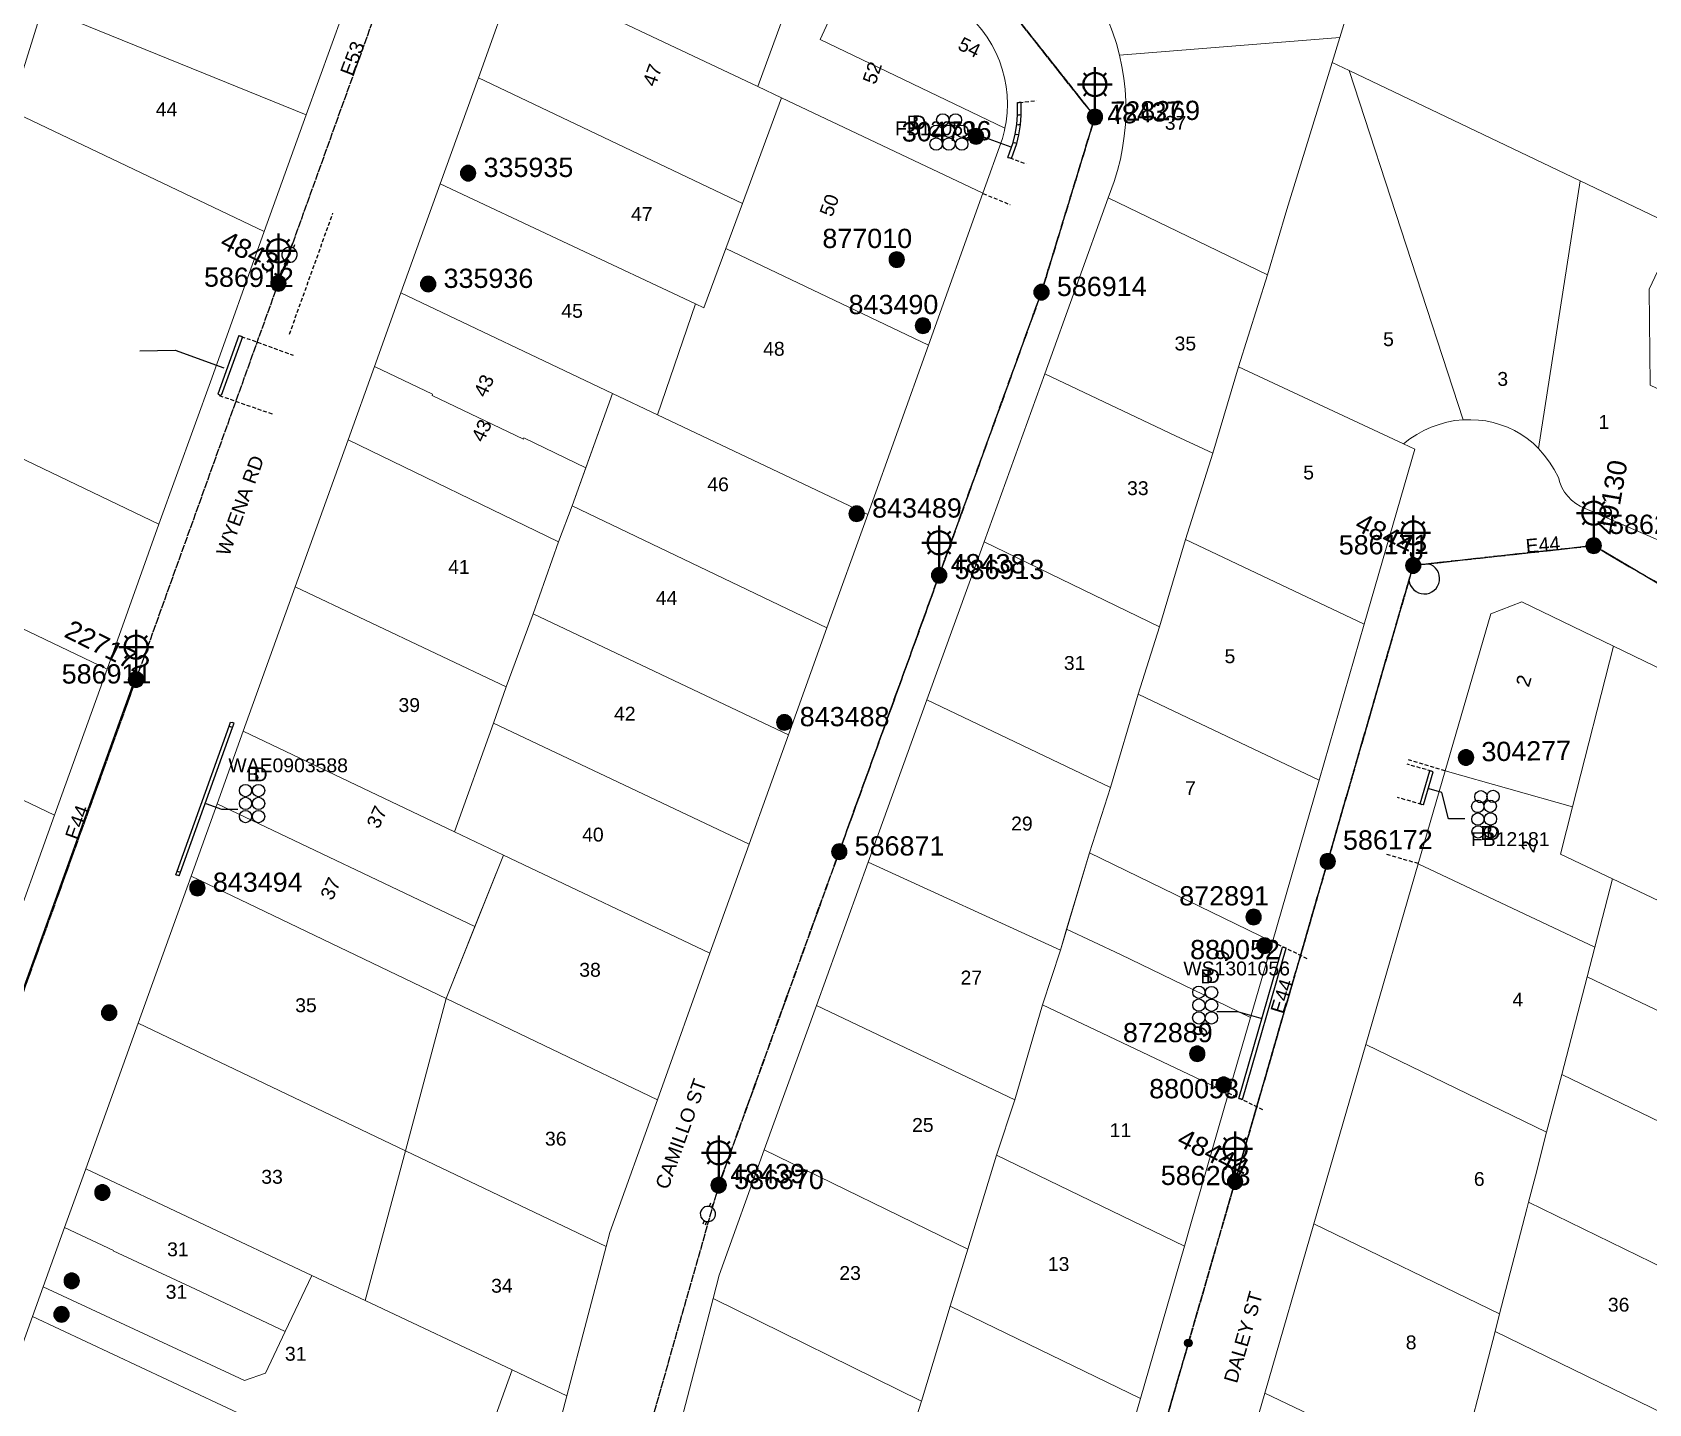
# Model space of a CAD drawing. Header units: metres. Extents: x 309867 to 310865, y 6256930 to 6257690.
# Drawn here: x 310332.5 to 310542.4, y 6257231 to 6257409 of the extents above; entities that cross this region are included whole.
import ezdxf
from ezdxf.enums import TextEntityAlignment as Align

# ---------------------------------------------------------------- set-up
doc = ezdxf.new("R2010")
doc.units = ezdxf.units.M
doc.linetypes.add('Cable Exist OH', pattern=[1, 1, 0])
doc.linetypes.add('DASHED', pattern=[0.75, 0.5, -0.25])
doc.layers.get('0').update_dxf_attribs({"color": 6})
for name, color, linetype, lineweight in [('Cadastre Buildings_SP_EXT', 9, 'Continuous', 5), ('Cadastre Land Parcels_SP_EXT', 9, 'Continuous', 5), ('Cadastre Roads_SP_EXT', 9, 'Continuous', 5)]:
    doc.layers.add(name, color=color, linetype=linetype, lineweight=lineweight)
for name, color, linetype in [('Duct_SP_EXT', 7, 'Continuous'), ('Equip_LV_EXT', 7, 'Continuous'), ('Equip_SP_LV_EXT', 7, 'Continuous'), ('Equip_SP_SL_EXT', 7, 'Continuous'), ('Mains_LV_EXT', 7, 'Continuous'), ('Mains_SL_EXT', 7, 'Continuous'), ('OH_Details_SP_MISC', 7, 'Continuous'), ('SupportsOH_SP_TR_HV_LV_SL_EXT', 7, 'Continuous')]:
    doc.layers.add(name, color=color, linetype=linetype)
doc.layers.add('UNKNOWN_FEATURES', color=1, linetype='DASHED', plot=False)
doc.styles.add('iecARIAL', font='arial.ttf', dxfattribs={"height": 2})
doc.styles.add('POLE_LABEL', font='arial.ttf')
doc.styles.get("Standard").update_dxf_attribs({"font": 'arial.ttf'})

# ---------------------------------------------------------------- blocks, each defined once
blk = doc.blocks.new('DUCT_EXT')
blk.add_circle((0, 0.8), 0.8)
at = {"flags": 1}
blk.add_attdef('Z', (0, 0), '', height=0.2, dxfattribs=at)
at = {"flags": 9}
for tag, p in [('DUCT_CODE', (0, 0)), ('XSECT_TYPE', (0, -0.2)), ('STATE', (0, -0.6)), ('FB_REFERENCE', (0, -0.4)), ('NOTES', (0, -0.8))]:
    blk.add_attdef(tag, text='', height=0.2, dxfattribs=at).set_placement(p, align=Align.MIDDLE_LEFT)
blk = doc.blocks.new('LV_OH_LINKS_OPEN_EXT')
for p, q in [((-0.17, 4.97), (-0.17, 5.46)), ((0.17, 4.97), (0.17, 5.46)), ((-0.17, 3), (-0.17, 2.5)), ((0.17, 3), (0.17, 2.5))]:
    blk.add_line(p, q)
blk.add_lwpolyline([(0, 2.99, 1), (0, 4.98, 1)], format="xyb", close=True)
at = {"flags": 9}
for tag, p in [('ACTUAL_STATUS', (0, 0)), ('CONSTRUCTED_VOLTAGE', (0, -0.2)), ('OPERATING_VOLTAGE', (0, -0.6)), ('ORIENTATION', (0, -0.8)), ('OWNED_BY', (0, -1)), ('STATE', (0, -1.2)), ('SWITCH_TYPE', (0, -1.4)), ('NO_PHASES', (0, -0.4)), ('USAGE', (0, -1.6)), ('LEGEND', (0, -1.8)), ('NOTES', (0, -2))]:
    blk.add_attdef(tag, text='', height=0.2, dxfattribs=at).set_placement(p, align=Align.MIDDLE_LEFT)
at = {"flags": 1}
blk.add_attdef('Z', (0, 0), '', height=0.2, dxfattribs=at)
blk = doc.blocks.new('SL_LANTERN_EXT')
at = {"lineweight": 40}
for p, q in [((0, 1.97), (0, 6.47)), ((-2.25, 4.22), (2.25, 4.22)), ((-1.46, 5.68), (-1.06, 5.28)), ((1.46, 5.68), (1.06, 5.28)), ((-1.46, 2.76), (-1.06, 3.16)), ((0, 0), (0, 2.72)), ((1.46, 2.76), (1.06, 3.16))]:
    blk.add_line(p, q, dxfattribs=at)
blk.add_circle((0, 4.22), 1.5, dxfattribs=at)
at = {"style": 'iecARIAL', "flags": 8}
blk.add_attdef('ASSET_NUM', (1.5, 1.5), '', height=2.5, dxfattribs=at)
for tag, p, height, flags in [('OPERATING_VOLTAGE', (0.98, -1.65), 0.2, 9), ('ORIENTATION', (0.98, -1.85), 0.2, 9), ('OWNED_BY', (0.98, -2.05), 0.2, 9), ('STATE', (0.98, -2.25), 0.2, 9), ('CONSTRUCTED_VOLTAGE', (0.98, -0.65), 0.2, 9), ('CONTROL_TYPE', (0.98, -0.85), 0.2, 9), ('LANTERN_PURPOSE', (0.98, -1.05), 0.2, 9), ('LANTERN_TYPE', (0.98, -1.25), 0.2, 9), ('NO_PHASES', (0.98, -1.45), 0.2, 9), ('LNUMBER', (2.18, -3.25), 2.5, 8), ('USAGE', (0.98, -2.45), 0.2, 9), ('CEXIST', (0.98, -2.65), 0.2, 9), ('CNEW', (0.98, -2.85), 0.2, 9), ('CNUMBER', (0.98, -3.05), 0.2, 9), ('CREMOVE', (0.98, -3.25), 0.2, 9), ('CREPLACE', (0.98, -3.45), 0.2, 9), ('LKINGHEIGHT', (0.98, -3.65), 0.2, 9), ('LBRACKET', (0.98, -3.85), 0.2, 9), ('LBRACKETVOCAB', (0.98, -4.05), 0.2, 9), ('LCATEGORY', (0.98, -4.25), 0.2, 9), ('LCHARGE1', (0.98, -4.45), 0.2, 9), ('LCHARGE1PERCENT', (0.98, -4.65), 0.2, 9), ('LCHARGE2', (0.98, -4.85), 0.2, 9), ('LCHARGE2PERCENT', (0.98, -5.05), 0.2, 9), ('LCHARGE3', (0.98, -5.25), 0.2, 9), ('LCHARGE3PERCENT', (0.98, -5.45), 0.2, 9), ('LEXIST', (0.98, -5.65), 0.2, 9), ('LLAMP', (0.98, -5.85), 0.2, 9), ('LLAMPVOCAB', (0.98, -6.05), 0.2, 9), ('LMAST', (0.98, -6.25), 0.2, 9), ('LMASTVOCAB', (0.98, -6.45), 0.2, 9), ('LNEW', (0.98, -6.65), 0.2, 9), ('LANTNUMBER', (0.98, -6.85), 0.2, 9), ('LOUTREACH', (0.98, -7.25), 0.2, 9), ('LOUTREACHVOCAB', (0.98, -7.45), 0.2, 9), ('LRATECODE', (0.98, -7.65), 0.2, 9), ('LREMOVE', (0.98, -7.85), 0.2, 9), ('LREPLACE', (0.98, -8.05), 0.2, 9), ('LTYPE', (0.98, -8.25), 0.2, 9), ('LTYPEVOCAB', (0.98, -8.45), 0.2, 9), ('STREETNAME', (0.98, -9.25), 0.2, 9), ('SUBURB', (0.98, -9.45), 0.2, 1), ('LEGEND', (0.98, -8.65), 0.2, 9), ('LOCATION', (0.98, -8.85), 0.2, 9), ('NOTES', (0.98, -9.05), 0.2, 9)]:
    blk.add_attdef(tag, p, '', height=height, dxfattribs=dict(flags=flags))
blk = doc.blocks.new('POLE_EXT')
blk.add_hatch(color=256).paths.add_polyline_path([(-1, 0, 1), (1, 0, 1)])
blk.add_lwpolyline([(-1, 0, 1), (1, 0, 1)], format="xyb", close=True)
for tag, height, flags, p in [('pNumber', 2.5, 8, (-17.84, 2.07)), ('OWNED_BY', 0.2, 9, (1.35, -0.4)), ('SPECIAL_USE', 0.2, 9, (1.35, -0.8)), ('STATE', 0.2, 9, (1.35, -1)), ('cLV', 0.2, 9, (1.35, -1.4)), ('hDepth', 0.2, 9, (1.35, -1.6)), ('hDia', 0.2, 9, (1.35, -1.8)), ('cHV', 0.2, 9, (1.35, -2)), ('PARENT', 0.2, 9, (1.35, -0.6)), ('USAGE', 0.2, 9, (1.35, -1.2)), ('LBRACKET', 0.2, 9, (1.35, -2.2)), ('cLinedev', 0.2, 9, (1.35, -3.4)), ('pExisting', 0.2, 9, (1.35, -3.8)), ('LExisting', 0.2, 9, (1.35, -2.4)), ('LANTNUMBER', 0.2, 9, (1.35, -2.6)), ('LOther', 0.2, 9, (1.35, -2.8)), ('LRemove', 0.2, 9, (1.35, -3)), ('LEGEND', 0.2, 9, (1.35, -3.2)), ('LOCATION', 0.2, 9, (1.35, -3.6)), ('PFNUMBER', 0.2, 9, (1.35, -4)), ('NEWPFNUMBER', 0.2, 9, (1.35, -4.2)), ('pFooting', 0.2, 9, (1.35, -4.4)), ('pNew', 0.2, 9, (1.35, -4.6)), ('pRelocate', 0.2, 9, (1.35, -5)), ('pRemove', 0.2, 9, (1.35, -5.2)), ('pReplace', 0.2, 9, (1.35, -5.4)), ('pStay', 0.2, 9, (1.35, -5.6)), ('pType', 0.2, 9, (1.35, -5.8)), ('cspan', 0.2, 9, (1.35, -6)), ('STREETNAME', 0.2, 9, (1.35, -6.2)), ('SUBURB', 0.2, 9, (1.35, -6.4)), ('OPERATED_BY', 0.2, 9, (1.36, -7.01)), ('NOTES', 0.2, 9, (1.35, -6.6)), ('MAINTAINED_BY', 0.2, 9, (1.36, -6.81))]:
    blk.add_attdef(tag, text='', height=height, dxfattribs=dict(flags=flags)).set_placement(p, align=Align.MIDDLE_LEFT)
at = {"style": 'POLE_LABEL'}
for tag, height, flags, p in [('ASSET_NUM', 2.5, 8, (2, 2)), ('STRUCTURE_PLANT_NUMBER', 0.2, 9, (1.35, 0.03)), ('STREET_CODE', 0.2, 9, (1.35, -0.2))]:
    blk.add_attdef(tag, text='', height=height, dxfattribs=dict(at, flags=flags)).set_placement(p, align=Align.MIDDLE_LEFT)
at = {"flags": 1}
blk.add_attdef('Z', (1.35, -7.33), '', height=0.2, dxfattribs=at)
blk = doc.blocks.new('CONNECTOR_NODE_EXT')
h = blk.add_hatch(color=256)
edge = h.paths.add_edge_path()
edge.add_arc((0, 0), 0.5, 0, 360)
blk.add_circle((0, 0), 0.5)
at = {"flags": 1}
blk.add_attdef('Z', (0, 0), '', height=0.2, dxfattribs=at)
at = {"flags": 9}
for tag, p in [('CONNECTOR_TYPE', (0, 0)), ('CONSTRUCTED_VOLTAGE', (0, -0.2)), ('OPERATING_VOLTAGE', (0, -0.6)), ('ORIENTATION', (0, -0.8)), ('SUBTYPE', (0, -1)), ('NO_PHASES', (0, -0.4)), ('USAGE', (0, -1.2)), ('NOTES', (0, -1.4))]:
    blk.add_attdef(tag, text='', height=0.2, dxfattribs=at).set_placement(p, align=Align.MIDDLE_LEFT)

msp = doc.modelspace()

# ---------------------------------------------------------------- linework, layer by layer
at = {"layer": 'Cadastre Buildings_SP_EXT', "linetype": 'Continuous'}
for points in [[(310297.62, 6257414.15), (310303.74, 6257411.22), (310329.69, 6257398.8), (310333.83, 6257412.13), (310338.33, 6257426.63), (310343, 6257441.77), (310347.15, 6257455.11), (310351.41, 6257468.88), (310355.53, 6257482.15), (310359.76, 6257495.85), (310364.2, 6257510.16), (310368.68, 6257524.63), (310373.19, 6257539.18), (310377.8, 6257553.91), (310343.84, 6257570.06), (310297.62, 6257414.15)], [(310329.69, 6257398.8), (310303.74, 6257411.22), (310297.62, 6257414.15), (310288.34, 6257396.28), (310279.28, 6257378.5), (310348.96, 6257345.13), (310355.81, 6257364.07), (310362.64, 6257383.11), (310329.69, 6257398.8)], [(310348.96, 6257345.13), (310279.28, 6257378.5), (310263.26, 6257364.08), (310342.23, 6257326.3), (310348.96, 6257345.13)], [(310342.23, 6257326.3), (310263.26, 6257364.08), (310237.54, 6257354.18), (310253.69, 6257346.47), (310280.34, 6257333.71), (310335.39, 6257307.36), (310342.23, 6257326.3)]]:
    msp.add_lwpolyline(points, close=True, dxfattribs=at)
at = {"layer": 'Cadastre Land Parcels_SP_EXT', "linetype": 'Continuous'}
for points in [[(310524.65, 6257437.65), (310512.97, 6257443.19), (310512.23, 6257440.79), (310502.25, 6257408.28), (310501.26, 6257405.06), (310503.48, 6257403.99), (310533.45, 6257389.68), (310545.49, 6257383.93), (310549.42, 6257398.56), (310565.86, 6257390.68), (310569.9, 6257405.1), (310602.93, 6257389.55), (310605.39, 6257399.26), (310560.51, 6257420.6), (310548.56, 6257426.28), (310536.57, 6257431.98), (310524.65, 6257437.65)], [(310502.25, 6257408.28), (310512.23, 6257440.79), (310469.17, 6257416.01), (310470.03, 6257414.69), (310470.83, 6257413.32), (310471.54, 6257411.92), (310472.19, 6257410.48), (310472.76, 6257409.01), (310473.25, 6257407.52), (310473.66, 6257405.99), (310502.25, 6257408.28)], [(310430.4, 6257412.77), (310431.65, 6257422.08), (310402.09, 6257435.51), (310395.35, 6257416.78), (310426.73, 6257401.92), (310430.23, 6257411.48), (310430.4, 6257412.77)], [(310372.87, 6257411.49), (310338.33, 6257426.63), (310333.83, 6257412.13), (310368.06, 6257398.23), (310372.87, 6257411.49)], [(310458.77, 6257396.5), (310458.93, 6257397.35), (310459.06, 6257398.49), (310459.11, 6257399.64), (310459.07, 6257400.79), (310458.94, 6257401.94), (310458.73, 6257403.07), (310458.44, 6257404.18), (310458.07, 6257405.27), (310457.61, 6257406.33), (310457.09, 6257407.35), (310456.48, 6257408.33), (310455.81, 6257409.27), (310455.07, 6257410.15), (310454.26, 6257410.97), (310453.4, 6257411.73), (310452.48, 6257412.43), (310451.51, 6257413.06), (310431.65, 6257422.08), (310430.4, 6257412.77), (310435.86, 6257410.29), (310434.82, 6257408.01), (310458.77, 6257396.5)], [(310426.73, 6257401.92), (310395.35, 6257416.78), (310390.43, 6257403.05), (310424.7, 6257386.74), (310429.77, 6257400.45), (310426.73, 6257401.92)], [(310368.06, 6257398.23), (310333.83, 6257412.13), (310329.69, 6257398.8), (310362.64, 6257383.11), (310368.06, 6257398.23)], [(310458.77, 6257396.5), (310434.82, 6257408.01), (310435.86, 6257410.29), (310430.4, 6257412.77), (310430.23, 6257411.48), (310426.73, 6257401.92), (310429.77, 6257400.45), (310455.93, 6257388.06), (310458.49, 6257395.19), (310458.73, 6257396.23), (310458.77, 6257396.5)], [(310501.26, 6257405.06), (310502.25, 6257408.28), (310473.66, 6257405.99), (310473.97, 6257404.51), (310474.22, 6257403.02), (310474.38, 6257401.52), (310474.47, 6257400.01), (310474.49, 6257398.49), (310474.42, 6257396.98), (310474.28, 6257395.48), (310474.07, 6257393.98), (310473.78, 6257392.49), (310473.41, 6257391.02), (310472.98, 6257389.58), (310472.21, 6257387.47), (310492.87, 6257377.48), (310495.39, 6257385.97), (310501.26, 6257405.06)], [(310503.48, 6257403.99), (310501.26, 6257405.06), (310495.39, 6257385.97), (310492.87, 6257377.48), (310489.11, 6257365.53), (310510.51, 6257355.55), (310511.35, 6257356.19), (310512.24, 6257356.77), (310513.17, 6257357.28), (310514.14, 6257357.71), (310515.14, 6257358.07), (310516.16, 6257358.36), (310517.2, 6257358.57), (310518.27, 6257358.68), (310503.48, 6257403.99)], [(310533.45, 6257389.68), (310503.48, 6257403.99), (310518.27, 6257358.68), (310519.27, 6257358.68), (310520.25, 6257358.63), (310521.22, 6257358.51), (310522.18, 6257358.31), (310523.12, 6257358.03), (310524.03, 6257357.69), (310524.92, 6257357.27), (310525.77, 6257356.78), (310526.58, 6257356.23), (310527.35, 6257355.62), (310528.05, 6257354.93), (310533.45, 6257389.68)], [(310424.7, 6257386.74), (310390.43, 6257403.05), (310385.47, 6257389.29), (310418.61, 6257373.7), (310419.72, 6257373.19), (310422.56, 6257380.9), (310424.7, 6257386.74)], [(310455.93, 6257388.06), (310429.77, 6257400.45), (310424.7, 6257386.74), (310422.56, 6257380.9), (310448.86, 6257368.37), (310455.93, 6257388.06)], [(310418.61, 6257373.7), (310385.47, 6257389.29), (310380.37, 6257375.14), (310407.86, 6257362.1), (310413.68, 6257359.33), (310418.61, 6257373.7)], [(310545.49, 6257383.93), (310533.45, 6257389.68), (310528.05, 6257354.93), (310528.81, 6257354.09), (310529.5, 6257353.17), (310530.1, 6257352.21), (310530.63, 6257351.19), (310530.83, 6257350.53), (310531.1, 6257349.89), (310531.45, 6257349.29), (310531.87, 6257348.74), (310532.35, 6257348.24), (310532.89, 6257347.81), (310533.48, 6257347.45), (310534.11, 6257347.16), (310548.55, 6257340.93), (310552.98, 6257358.21), (310542.53, 6257363.18), (310542.4, 6257375.62), (310546.19, 6257383.59), (310545.49, 6257383.93)], [(310492.87, 6257377.48), (310472.21, 6257387.47), (310463.96, 6257364.63), (310480.93, 6257356.6), (310485.76, 6257354.32), (310489.11, 6257365.53), (310492.87, 6257377.48)], [(310448.86, 6257368.37), (310422.56, 6257380.9), (310419.72, 6257373.19), (310418.61, 6257373.7), (310413.68, 6257359.33), (310440.97, 6257346.39), (310448.86, 6257368.37)], [(310376.93, 6257365.59), (310384.47, 6257361.98), (310384.43, 6257361.83), (310396.3, 6257356.17), (310396.34, 6257356.32), (310404.38, 6257352.43), (310407.86, 6257362.1), (310380.37, 6257375.14), (310376.93, 6257365.59)], [(310373.51, 6257356.07), (310400.83, 6257342.82), (310402.59, 6257347.48), (310404.38, 6257352.43), (310396.34, 6257356.32), (310396.3, 6257356.17), (310384.43, 6257361.83), (310384.47, 6257361.98), (310376.93, 6257365.59), (310373.51, 6257356.07)], [(310485.76, 6257354.32), (310480.93, 6257356.6), (310463.96, 6257364.63), (310456.08, 6257342.83), (310478.86, 6257331.81), (310482.24, 6257343.15), (310485.76, 6257354.32)], [(310510.51, 6257355.55), (310489.11, 6257365.53), (310485.76, 6257354.32), (310482.24, 6257343.15), (310505.44, 6257332.16), (310512, 6257354.85), (310510.51, 6257355.55)], [(310440.97, 6257346.39), (310413.68, 6257359.33), (310407.86, 6257362.1), (310402.59, 6257347.48), (310435.66, 6257331.67), (310440.97, 6257346.39)], [(310400.83, 6257342.82), (310373.51, 6257356.07), (310366.64, 6257337), (310394.04, 6257323.99), (310397.53, 6257333.47), (310400.83, 6257342.82)], [(310435.66, 6257331.67), (310402.59, 6257347.48), (310400.83, 6257342.82), (310397.53, 6257333.47), (310430.67, 6257317.76), (310435.66, 6257331.67)], [(310476.07, 6257323.06), (310478.86, 6257331.81), (310456.08, 6257342.83), (310448.67, 6257322.33), (310472.51, 6257310.96), (310476.07, 6257323.06)], [(310505.44, 6257332.16), (310482.24, 6257343.15), (310478.86, 6257331.81), (310476.07, 6257323.06), (310481.64, 6257320.41), (310499.57, 6257311.89), (310505.44, 6257332.16)], [(310392.4, 6257319.27), (310394.04, 6257323.99), (310366.64, 6257337), (310359.9, 6257318.25), (310387.33, 6257305.2), (310392.4, 6257319.27)], [(310537.78, 6257329.29), (310525.91, 6257335.03), (310521.86, 6257333.5), (310515.94, 6257313.09), (310532.47, 6257308.43), (310537.78, 6257329.29)], [(310335.39, 6257307.36), (310280.34, 6257333.71), (310273.86, 6257315.98), (310329.03, 6257289.63), (310335.39, 6257307.36)], [(310430.67, 6257317.76), (310397.53, 6257333.47), (310394.04, 6257323.99), (310392.4, 6257319.27), (310425.57, 6257303.6), (310430.67, 6257317.76)], [(310556.02, 6257306.51), (310564.44, 6257316.39), (310537.78, 6257329.29), (310532.47, 6257308.43), (310530.91, 6257302.29), (310537.66, 6257299.1), (310546.25, 6257295.03), (310556.02, 6257306.51)], [(310469.75, 6257302.46), (310472.51, 6257310.96), (310448.67, 6257322.33), (310441.05, 6257301.24), (310466, 6257289.83), (310469.75, 6257302.46)], [(310499.57, 6257311.89), (310481.64, 6257320.41), (310476.07, 6257323.06), (310472.51, 6257310.96), (310469.75, 6257302.46), (310493.51, 6257290.92), (310499.57, 6257311.89)], [(310393.7, 6257302.14), (310387.33, 6257305.2), (310359.9, 6257318.25), (310356.51, 6257308.83), (310389.99, 6257292.88), (310393.7, 6257302.14)], [(310425.57, 6257303.6), (310392.4, 6257319.27), (310387.33, 6257305.2), (310393.7, 6257302.14), (310420.49, 6257289.43), (310425.57, 6257303.6)], [(310537.66, 6257299.1), (310530.91, 6257302.29), (310532.47, 6257308.43), (310515.94, 6257313.09), (310512.45, 6257301.05), (310535.36, 6257290.22), (310537.66, 6257299.1)], [(310389.99, 6257292.88), (310356.51, 6257308.83), (310353.13, 6257299.43), (310386.27, 6257283.54), (310389.99, 6257292.88)], [(310413.68, 6257270.4), (310420.49, 6257289.43), (310393.7, 6257302.14), (310386.27, 6257283.54), (310413.68, 6257270.4)], [(310466, 6257289.83), (310441.05, 6257301.24), (310434.32, 6257282.65), (310460.08, 6257270.42), (310463.68, 6257282.72), (310466, 6257289.83)], [(310493.51, 6257290.92), (310469.75, 6257302.47), (310466.8, 6257292.54), (310473.81, 6257289.25), (310484.6, 6257284.05), (310490.66, 6257281.07), (310493.51, 6257290.92)], [(310535.36, 6257290.22), (310512.45, 6257301.05), (310505.65, 6257277.6), (310529.11, 6257266.21), (310531.07, 6257273.68), (310534.37, 6257286.38), (310535.36, 6257290.22)], [(310386.27, 6257283.54), (310353.13, 6257299.43), (310346.26, 6257280.35), (310380.95, 6257263.79), (310386.27, 6257283.54)], [(310571.69, 6257268.55), (310575.07, 6257281.5), (310546.25, 6257295.03), (310537.66, 6257299.1), (310535.36, 6257290.22), (310534.37, 6257286.38), (310571.69, 6257268.55)], [(310490.66, 6257281.07), (310484.6, 6257284.05), (310473.81, 6257289.25), (310466.8, 6257292.54), (310466, 6257289.83), (310463.68, 6257282.72), (310487.82, 6257271.26), (310490.66, 6257281.07)], [(310571.69, 6257268.55), (310534.37, 6257286.38), (310531.07, 6257273.68), (310568.36, 6257255.69), (310571.69, 6257268.55)], [(310413.68, 6257270.4), (310386.27, 6257283.54), (310380.95, 6257263.79), (310407.02, 6257251.38), (310407.5, 6257253.18), (310413.68, 6257270.4)], [(310460.08, 6257270.42), (310434.32, 6257282.65), (310427.54, 6257263.89), (310453.99, 6257251.02), (310457.69, 6257263.22), (310460.08, 6257270.42)], [(310487.82, 6257271.26), (310463.68, 6257282.72), (310460.08, 6257270.42), (310457.69, 6257263.22), (310482.08, 6257251.41), (310482.92, 6257254.31), (310487.82, 6257271.26)], [(310380.95, 6257263.79), (310346.26, 6257280.35), (310339.46, 6257261.45), (310368.82, 6257247.61), (310375.74, 6257244.34), (310380.95, 6257263.79)], [(310529.11, 6257266.21), (310505.65, 6257277.6), (310498.89, 6257254.31), (310522.99, 6257242.62), (310526.55, 6257256.25), (310526.74, 6257257.1), (310527.66, 6257260.54), (310529.11, 6257266.21)], [(310568.36, 6257255.69), (310531.07, 6257273.68), (310529.11, 6257266.21), (310527.66, 6257260.54), (310526.74, 6257257.1), (310564, 6257238.93), (310564.15, 6257239.44), (310565, 6257242.72), (310568.36, 6257255.69)], [(310407.02, 6257251.38), (310380.95, 6257263.79), (310375.74, 6257244.34), (310394.83, 6257235.36), (310401.91, 6257232), (310407.02, 6257251.38)], [(310453.99, 6257251.02), (310427.54, 6257263.89), (310421.67, 6257247.65), (310420.89, 6257244.63), (310447.94, 6257231.28), (310451.68, 6257243.64), (310453.99, 6257251.02)], [(310482.08, 6257251.41), (310457.69, 6257263.22), (310453.99, 6257251.02), (310451.68, 6257243.64), (310476.37, 6257231.65), (310482.08, 6257251.41)], [(310368.82, 6257247.61), (310339.46, 6257261.45), (310336.71, 6257253.82), (310343.06, 6257250.85), (310343.03, 6257250.8), (310353.71, 6257245.81), (310365.37, 6257240.35), (310368.82, 6257247.61)], [(310564, 6257238.93), (310526.74, 6257257.1), (310526.55, 6257256.25), (310522.99, 6257242.62), (310522.43, 6257240.33), (310559.64, 6257222.22), (310564, 6257238.93)], [(310365.37, 6257240.35), (310353.71, 6257245.81), (310343.03, 6257250.8), (310343.06, 6257250.85), (310336.71, 6257253.82), (310333.95, 6257246.12), (310360.09, 6257233.96), (310362.79, 6257234.93), (310365.37, 6257240.35)], [(310522.43, 6257240.33), (310522.99, 6257242.62), (310498.89, 6257254.31), (310492.52, 6257232.35), (310517.28, 6257220.52), (310522.43, 6257240.33)], [(310375.74, 6257244.34), (310368.82, 6257247.61), (310365.37, 6257240.35), (310362.79, 6257234.93), (310360.09, 6257233.96), (310333.95, 6257246.12), (310332.57, 6257242.29), (310371.09, 6257224.18), (310387.94, 6257216.28), (310394.83, 6257235.36), (310375.74, 6257244.34)], [(310447.94, 6257231.28), (310420.89, 6257244.63), (310415.82, 6257225.05), (310442.27, 6257212.76), (310445.93, 6257224.93), (310447.94, 6257231.28)], [(310371.09, 6257224.18), (310332.57, 6257242.29), (310325.84, 6257223.62), (310358.92, 6257207.93), (310364.41, 6257205.32), (310371.09, 6257224.18)], [(310476.37, 6257231.65), (310451.68, 6257243.64), (310447.94, 6257231.28), (310445.93, 6257224.93), (310470.9, 6257212.75), (310476.37, 6257231.65)], [(310559.64, 6257222.22), (310522.43, 6257240.33), (310517.28, 6257220.52), (310523.29, 6257217.64), (310554.56, 6257202.62), (310559.64, 6257222.22)], [(310401.91, 6257232), (310394.83, 6257235.36), (310387.94, 6257216.28), (310371.09, 6257224.18), (310364.41, 6257205.32), (310391.34, 6257192.53), (310392.28, 6257195.19), (310401.91, 6257232)], [(310523.29, 6257217.64), (310517.28, 6257220.52), (310492.52, 6257232.35), (310488.06, 6257216.97), (310519.13, 6257202.28), (310523.29, 6257217.64)]]:
    msp.add_lwpolyline(points, close=True, dxfattribs=at)
at = {"layer": 'Cadastre Roads_SP_EXT', "linetype": 'Continuous'}
for points in [[(310455.81, 6257409.27), (310456.48, 6257408.33), (310457.09, 6257407.35), (310457.61, 6257406.33), (310458.07, 6257405.27), (310458.44, 6257404.18), (310458.73, 6257403.07), (310458.94, 6257401.94), (310459.07, 6257400.79), (310459.11, 6257399.64), (310459.06, 6257398.49), (310458.93, 6257397.35), (310458.77, 6257396.5), (310458.73, 6257396.23), (310458.49, 6257395.19), (310455.93, 6257388.06), (310448.86, 6257368.37), (310440.97, 6257346.39), (310435.66, 6257331.67), (310430.67, 6257317.76), (310425.57, 6257303.6), (310420.49, 6257289.43), (310413.68, 6257270.4), (310407.5, 6257253.18), (310407.02, 6257251.38), (310401.91, 6257232), (310392.28, 6257195.19)], [(310415.82, 6257225.05), (310420.89, 6257244.63), (310421.67, 6257247.65), (310427.54, 6257263.89), (310434.32, 6257282.65), (310441.05, 6257301.24), (310448.67, 6257322.33), (310456.08, 6257342.83), (310463.96, 6257364.63), (310472.21, 6257387.47), (310472.98, 6257389.58), (310473.41, 6257391.02), (310473.78, 6257392.49), (310474.07, 6257393.98), (310474.28, 6257395.48), (310474.42, 6257396.98), (310474.49, 6257398.49), (310474.47, 6257400.01), (310474.38, 6257401.52), (310474.22, 6257403.02), (310473.97, 6257404.51), (310473.66, 6257406), (310473.25, 6257407.52), (310472.76, 6257409.01)], [(310548.55, 6257340.93), (310534.11, 6257347.16), (310533.48, 6257347.45), (310532.89, 6257347.81), (310532.35, 6257348.24), (310531.87, 6257348.74), (310531.45, 6257349.29), (310531.1, 6257349.89), (310530.83, 6257350.53), (310530.63, 6257351.19), (310530.1, 6257352.21), (310529.5, 6257353.17), (310528.81, 6257354.09), (310528.05, 6257354.93), (310528.05, 6257354.93), (310527.35, 6257355.62), (310526.58, 6257356.23), (310525.77, 6257356.78), (310524.92, 6257357.27), (310524.03, 6257357.69), (310523.12, 6257358.03), (310522.18, 6257358.31), (310521.22, 6257358.51), (310520.25, 6257358.63), (310519.27, 6257358.68), (310518.27, 6257358.68), (310517.2, 6257358.57), (310516.16, 6257358.36), (310515.14, 6257358.07), (310514.14, 6257357.71), (310513.17, 6257357.28), (310512.24, 6257356.77), (310511.35, 6257356.19), (310510.51, 6257355.55), (310512, 6257354.85), (310505.44, 6257332.16), (310499.57, 6257311.89), (310493.51, 6257290.92), (310487.82, 6257271.26), (310482.92, 6257254.31), (310482.08, 6257251.41), (310476.37, 6257231.65), (310470.9, 6257212.75)], [(310488.06, 6257216.97), (310492.52, 6257232.35), (310498.89, 6257254.31), (310505.65, 6257277.6), (310512.45, 6257301.05), (310515.94, 6257313.09), (310521.86, 6257333.5), (310525.91, 6257335.03), (310537.78, 6257329.29), (310564.44, 6257316.39)]]:
    msp.add_lwpolyline(points, dxfattribs=at)
at = {"layer": 'Duct_SP_EXT'}
for p, q in [((310460.43, 6257398.24), (310460.4, 6257399.86)), ((310460.4, 6257399.86), (310460.64, 6257399.86)), ((310460.88, 6257399.86), (310460.64, 6257399.86)), ((310460.91, 6257398.22), (310460.88, 6257399.86)), ((310460.32, 6257396.99), (310460.43, 6257398.24)), ((310460.43, 6257398.24), (310460.67, 6257398.23)), ((310460.91, 6257398.22), (310460.67, 6257398.23)), ((310460.8, 6257396.93), (310460.91, 6257398.22)), ((310459.86, 6257394.67), (310460.12, 6257395.76)), ((310460.12, 6257395.76), (310460.32, 6257396.99)), ((310460.12, 6257395.76), (310460.35, 6257395.71)), ((310460.32, 6257396.99), (310460.56, 6257396.96)), ((310460.32, 6257394.54), (310460.59, 6257395.66)), ((310460.59, 6257395.66), (310460.35, 6257395.71)), ((310460.8, 6257396.93), (310460.56, 6257396.96)), ((310460.59, 6257395.66), (310460.8, 6257396.93)), ((310459.18, 6257392.73), (310459.86, 6257394.67)), ((310459.63, 6257392.57), (310460.32, 6257394.54)), ((310459.86, 6257394.67), (310460.09, 6257394.61)), ((310460.32, 6257394.54), (310460.09, 6257394.61)), ((310459.18, 6257392.73), (310459.41, 6257392.65)), ((310459.63, 6257392.57), (310459.41, 6257392.65)), ((310359.35, 6257369.6), (310356.6, 6257361.98)), ((310359.81, 6257369.44), (310357.05, 6257361.82)), ((310359.35, 6257369.6), (310359.58, 6257369.52)), ((310359.81, 6257369.44), (310359.58, 6257369.52)), ((310356.6, 6257361.98), (310356.83, 6257361.9)), ((310357.05, 6257361.82), (310356.83, 6257361.9)), ((310351.31, 6257300.09), (310358.07, 6257318.9)), ((310351.76, 6257299.93), (310358.52, 6257318.74)), ((310358.07, 6257318.9), (310358.26, 6257319.44)), ((310358.07, 6257318.9), (310358.3, 6257318.82)), ((310358.26, 6257319.44), (310358.49, 6257319.36)), ((310358.52, 6257318.74), (310358.3, 6257318.82)), ((310358.71, 6257319.27), (310358.49, 6257319.36)), ((310358.52, 6257318.74), (310358.71, 6257319.27)), ((310512.68, 6257308.8), (310513.93, 6257313.12)), ((310513.14, 6257308.67), (310514.4, 6257312.99)), ((310513.93, 6257313.12), (310514.17, 6257313.05)), ((310514.4, 6257312.99), (310514.17, 6257313.05)), ((310512.68, 6257308.8), (310512.91, 6257308.73)), ((310513.14, 6257308.67), (310512.91, 6257308.73)), ((310351.14, 6257299.62), (310351.31, 6257300.09)), ((310351.14, 6257299.62), (310351.36, 6257299.54)), ((310351.31, 6257300.09), (310351.53, 6257300.01)), ((310351.59, 6257299.46), (310351.36, 6257299.54)), ((310351.76, 6257299.93), (310351.53, 6257300.01)), ((310351.59, 6257299.46), (310351.76, 6257299.93)), ((310489.15, 6257270.58), (310494.83, 6257290.23)), ((310489.61, 6257270.45), (310495.29, 6257290.1)), ((310494.83, 6257290.23), (310495.06, 6257290.16)), ((310495.29, 6257290.1), (310495.06, 6257290.16)), ((310489.15, 6257270.58), (310489.38, 6257270.51)), ((310489.61, 6257270.45), (310489.38, 6257270.51))]:
    msp.add_line(p, q, dxfattribs=at)
for points in [[(310453.84, 6257395.31), (310456.22, 6257395.3), (310459.56, 6257394.1)], [(310518.48, 6257306.89), (310516.37, 6257306.89), (310515.52, 6257310.28), (310513.84, 6257310.76)], [(310359.22, 6257308.08), (310357.12, 6257308.08), (310355.1, 6257308.81)], [(310486.28, 6257281.87), (310488.96, 6257281.87), (310492, 6257280.99)]]:
    msp.add_lwpolyline(points, dxfattribs=at)
at = {"layer": 'Duct_SP_EXT', "linetype": 'Continuous'}
msp.add_lwpolyline([(310346.5, 6257367.62), (310351.06, 6257367.71), (310357.38, 6257365.43)], dxfattribs=at)
at = {"layer": 'Mains_LV_EXT', "linetype": 'Cable Exist OH'}
for points in [[(310364.47, 6257376.38), (310382.86, 6257427.47)], [(310448.57, 6257425.7), (310470.47, 6257397.97)], [(310470.47, 6257397.97), (310463.53, 6257375.23)], [(310345.99, 6257324.95), (310364.47, 6257376.38)], [(310463.53, 6257375.23), (310450.25, 6257338.49)], [(310511.79, 6257339.76), (310535.22, 6257342.33)], [(310535.22, 6257342.33), (310553.32, 6257331.72)], [(310500.69, 6257301.35), (310511.79, 6257339.76)], [(310450.25, 6257338.49), (310437.28, 6257302.61)], [(310330.23, 6257281.37), (310345.99, 6257324.95)], [(310437.28, 6257302.61), (310421.63, 6257259.32)], [(310488.67, 6257259.8), (310500.69, 6257301.35)], [(310421.63, 6257259.32), (310409.76, 6257217.61)], [(310482.61, 6257238.84), (310488.67, 6257259.8)], [(310477.67, 6257221.77), (310482.61, 6257238.84)]]:
    msp.add_lwpolyline(points, dxfattribs=at)
at = {"layer": 'Mains_LV_EXT', "linetype": 'Continuous'}
msp.add_lwpolyline([(310511.24, 6257337.84, 1.871952), (310513.78, 6257339.98)], format="xyb", dxfattribs=at)
at = {"layer": 'Mains_SL_EXT', "linetype": 'Cable Exist OH'}
for points in [[(310364.47, 6257376.38), (310382.86, 6257427.47), (310392.02, 6257452.93)], [(310470.47, 6257397.97), (310448.57, 6257425.7), (310420.1, 6257439.39), (310392.02, 6257452.93)], [(310450.25, 6257338.49), (310463.53, 6257375.23), (310470.47, 6257397.97)], [(310345.94, 6257324.82), (310345.99, 6257324.95), (310364.47, 6257376.38)], [(310535.22, 6257342.33), (310511.79, 6257339.76)], [(310576.02, 6257321.75), (310553.32, 6257331.72), (310535.22, 6257342.33)], [(310511.79, 6257339.76), (310500.69, 6257301.35), (310488.67, 6257259.8)], [(310421.63, 6257259.32), (310437.28, 6257302.61), (310450.25, 6257338.49)], [(310330.24, 6257281.29), (310345.94, 6257324.82)], [(310488.67, 6257259.8), (310477.67, 6257221.77), (310466.57, 6257183.4)]]:
    msp.add_lwpolyline(points, dxfattribs=at)
at = {"layer": 'OH_Details_SP_MISC', "color": 7, "linetype": 'Continuous', "flags": 128}
msp.add_lwpolyline([(310288.72, 6257165.1), (310298.31, 6257192.97), (310314.43, 6257237.14), (310330.12, 6257281.34), (310345.96, 6257325.32)], dxfattribs=at)
at = {"layer": 'UNKNOWN_FEATURES'}
for points in [[(310460.64, 6257399.86), (310462.89, 6257400.1)], [(310459.41, 6257392.65), (310461.54, 6257391.89)], [(310455.94, 6257388.04), (310459.46, 6257386.6)], [(310365.91, 6257369.78), (310371.54, 6257385.48)], [(310359.65, 6257369.49), (310366.39, 6257367.06)], [(310356.8, 6257361.82), (310363.68, 6257359.42)], [(310514.17, 6257313.05), (310511, 6257313.97)], [(310515.94, 6257313.09), (310511.16, 6257314.52)], [(310512.91, 6257308.73), (310509.74, 6257309.65)], [(310512.46, 6257301.06), (310508.14, 6257302.31)], [(310498.03, 6257288.72), (310493.55, 6257290.9)], [(310492.28, 6257269.1), (310487.8, 6257271.28)]]:
    msp.add_lwpolyline(points, dxfattribs=at)

# ---------------------------------------------------------------- block references
at = {"layer": 'Duct_SP_EXT'}
for p in [(310450.71, 6257396.79), (310452.37, 6257396.78), (310449.86, 6257395.31), (310451.52, 6257395.31), (310453.2, 6257395.31), (310449.86, 6257393.66), (310451.52, 6257393.66), (310453.19, 6257393.66), (310360.2, 6257309.75), (310360.2, 6257308.07), (310361.9, 6257309.75), (310361.9, 6257308.07), (310360.2, 6257306.37), (310361.9, 6257306.37), (310483.96, 6257283.56), (310485.61, 6257283.53), (310483.97, 6257281.89), (310485.61, 6257281.87), (310483.95, 6257280.24), (310485.6, 6257280.23)]:
    msp.add_blockref('DUCT_EXT', p, dxfattribs=at)
at = {"layer": 'Duct_SP_EXT', "rotation": 270.9621758229009}
for p in [(310519.36, 6257308.47), (310519.78, 6257309.73), (310520.99, 6257308.5), (310521.35, 6257309.76), (310519.39, 6257306.82), (310521.01, 6257306.84), (310519.42, 6257305.17), (310521.04, 6257305.19)]:
    msp.add_blockref('DUCT_EXT', p, dxfattribs=at)
at = {"layer": 'Equip_LV_EXT'}
msp.add_blockref('CONNECTOR_NODE_EXT', (310482.61, 6257238.84), dxfattribs=at)
at = {"layer": 'Equip_SP_LV_EXT'}
for p, rotation in [((310364.47, 6257376.38), 338.7380855904367), ((310421.63, 6257259.32), 159.4992652692772)]:
    msp.add_blockref('LV_OH_LINKS_OPEN_EXT', p, dxfattribs=dict(at, rotation=rotation))
at = {"layer": 'Equip_SP_SL_EXT'}
ref = msp.add_blockref('SL_LANTERN_EXT', (310470.47, 6257397.97), dxfattribs=at)
ref.add_attrib('ASSET_NUM', '48437', dxfattribs={"layer": '0', "height": 2.5, "rotation": 3.4498, "style": 'iecARIAL'}).set_placement((310471.97, 6257399.47), align=Align.TOP_LEFT)
ref = msp.add_blockref('SL_LANTERN_EXT', (310364.47, 6257376.38), dxfattribs=at)
ref.add_attrib('ASSET_NUM', '48431', dxfattribs={"layer": '0', "height": 2.5, "rotation": 333.4095, "style": 'iecARIAL'}).set_placement((310365.97, 6257377.88), align=Align.MIDDLE_RIGHT)
ref = msp.add_blockref('SL_LANTERN_EXT', (310535.22, 6257342.33), dxfattribs=at)
ref.add_attrib('ASSET_NUM', '49130', dxfattribs={"layer": '0', "height": 2.5, "rotation": 80.0831, "style": 'iecARIAL'}).set_placement((310536.72, 6257343.83), align=Align.MIDDLE_LEFT)
ref = msp.add_blockref('SL_LANTERN_EXT', (310450.25, 6257338.49), dxfattribs=at)
ref.add_attrib('ASSET_NUM', '48438', dxfattribs={"layer": '0', "height": 2.5, "rotation": 359.9512, "style": 'iecARIAL'}).set_placement((310451.75, 6257339.99), align=Align.MIDDLE_LEFT)
ref = msp.add_blockref('SL_LANTERN_EXT', (310511.79, 6257339.76), dxfattribs=at)
ref.add_attrib('ASSET_NUM', '48443', dxfattribs={"layer": '0', "height": 2.5, "rotation": 333.5382, "style": 'iecARIAL'}).set_placement((310513.29, 6257341.26), align=Align.MIDDLE_RIGHT)
ref = msp.add_blockref('SL_LANTERN_EXT', (310345.99, 6257324.95), dxfattribs=at)
ref.add_attrib('ASSET_NUM', '227172', dxfattribs={"layer": '0', "height": 2.5, "rotation": 333.3159, "style": 'iecARIAL'}).set_placement((310347.49, 6257326.45), align=Align.MIDDLE_RIGHT)
ref = msp.add_blockref('SL_LANTERN_EXT', (310421.63, 6257259.32), dxfattribs=at)
ref.add_attrib('ASSET_NUM', '48439', dxfattribs={"layer": '0', "height": 2.5, "rotation": 0.1366, "style": 'iecARIAL'}).set_placement((310423.13, 6257260.82), align=Align.MIDDLE_LEFT)
ref = msp.add_blockref('SL_LANTERN_EXT', (310488.67, 6257259.8), dxfattribs=at)
ref.add_attrib('ASSET_NUM', '48444', dxfattribs={"layer": '0', "height": 2.5, "rotation": 333.044, "style": 'iecARIAL'}).set_placement((310490.17, 6257261.3), align=Align.MIDDLE_RIGHT)
at = {"layer": 'SupportsOH_SP_TR_HV_LV_SL_EXT'}
ref = msp.add_blockref('POLE_EXT', (310470.47, 6257397.97), dxfattribs=at)
ref.add_attrib('ASSET_NUM', '728269', dxfattribs={"layer": '0', "height": 2.5, "rotation": 0.5755, "style": 'POLE_LABEL'}).set_placement((310472.47, 6257398.72), align=Align.MIDDLE_LEFT)
ref = msp.add_blockref('POLE_EXT', (310455.04, 6257395.46), dxfattribs=at)
ref.add_attrib('ASSET_NUM', '304736', dxfattribs={"layer": '0', "height": 2.5, "rotation": 1, "style": 'POLE_LABEL'}).set_placement((310457.04, 6257396.21), align=Align.MIDDLE_RIGHT)
ref = msp.add_blockref('POLE_EXT', (310389.1, 6257390.68), dxfattribs=at)
ref.add_attrib('ASSET_NUM', '335935', dxfattribs={"layer": '0', "height": 2.5, "style": 'POLE_LABEL'}).set_placement((310391.1, 6257391.43), align=Align.MIDDLE_LEFT)
ref = msp.add_blockref('POLE_EXT', (310444.74, 6257379.46), dxfattribs=at)
ref.add_attrib('ASSET_NUM', '877010', dxfattribs={"layer": '0', "height": 2.5, "style": 'POLE_LABEL'}).set_placement((310446.74, 6257380.21), align=Align.BOTTOM_RIGHT)
ref = msp.add_blockref('POLE_EXT', (310364.47, 6257376.38), dxfattribs=at)
ref.add_attrib('ASSET_NUM', '586912', dxfattribs={"layer": '0', "height": 2.5, "rotation": 359.6818, "style": 'POLE_LABEL'}).set_placement((310366.47, 6257377.13), align=Align.MIDDLE_RIGHT)
ref = msp.add_blockref('POLE_EXT', (310383.91, 6257376.28), dxfattribs=at)
ref.add_attrib('ASSET_NUM', '335936', dxfattribs={"layer": '0', "height": 2.5, "style": 'POLE_LABEL'}).set_placement((310385.91, 6257377.03), align=Align.MIDDLE_LEFT)
ref = msp.add_blockref('POLE_EXT', (310463.53, 6257375.23), dxfattribs=at)
ref.add_attrib('ASSET_NUM', '586914', dxfattribs={"layer": '0', "height": 2.5, "rotation": 0.0095, "style": 'POLE_LABEL'}).set_placement((310465.53, 6257375.98), align=Align.MIDDLE_LEFT)
ref = msp.add_blockref('POLE_EXT', (310448.14, 6257370.88), dxfattribs=at)
ref.add_attrib('ASSET_NUM', '843490', dxfattribs={"layer": '0', "height": 2.5, "style": 'POLE_LABEL'}).set_placement((310450.14, 6257371.63), align=Align.BOTTOM_RIGHT)
ref = msp.add_blockref('POLE_EXT', (310439.54, 6257346.47), dxfattribs=at)
ref.add_attrib('ASSET_NUM', '843489', dxfattribs={"layer": '0', "height": 2.5, "style": 'POLE_LABEL'}).set_placement((310441.54, 6257347.22), align=Align.MIDDLE_LEFT)
ref = msp.add_blockref('POLE_EXT', (310535.22, 6257342.33), dxfattribs=at)
ref.add_attrib('ASSET_NUM', '586207', dxfattribs={"layer": '0', "height": 2.5, "rotation": 0.1724, "style": 'POLE_LABEL'}).set_placement((310537.22, 6257343.09), align=Align.BOTTOM_LEFT)
ref = msp.add_blockref('POLE_EXT', (310511.79, 6257339.76), dxfattribs=at)
ref.add_attrib('ASSET_NUM', '586171', dxfattribs={"layer": '0', "height": 2.5, "rotation": 0.4712, "style": 'POLE_LABEL'}).set_placement((310513.79, 6257340.51), align=Align.BOTTOM_RIGHT)
ref = msp.add_blockref('POLE_EXT', (310450.25, 6257338.49), dxfattribs=at)
ref.add_attrib('ASSET_NUM', '586913', dxfattribs={"layer": '0', "height": 2.5, "style": 'POLE_LABEL'}).set_placement((310452.25, 6257339.24), align=Align.MIDDLE_LEFT)
ref = msp.add_blockref('POLE_EXT', (310345.99, 6257324.95), dxfattribs=at)
ref.add_attrib('ASSET_NUM', '586911', dxfattribs={"layer": '0', "height": 2.5, "rotation": 0.1331, "style": 'POLE_LABEL'}).set_placement((310347.99, 6257325.7), align=Align.MIDDLE_RIGHT)
ref = msp.add_blockref('POLE_EXT', (310430.15, 6257319.39), dxfattribs=at)
ref.add_attrib('ASSET_NUM', '843488', dxfattribs={"layer": '0', "height": 2.5, "style": 'POLE_LABEL'}).set_placement((310432.15, 6257320.14), align=Align.MIDDLE_LEFT)
ref = msp.add_blockref('POLE_EXT', (310518.64, 6257314.83), dxfattribs=at)
ref.add_attrib('ASSET_NUM', '304277', dxfattribs={"layer": '0', "height": 2.5, "rotation": 1, "style": 'POLE_LABEL'}).set_placement((310520.64, 6257315.58), align=Align.MIDDLE_LEFT)
ref = msp.add_blockref('POLE_EXT', (310500.69, 6257301.35), dxfattribs=at)
ref.add_attrib('ASSET_NUM', '586172', dxfattribs={"layer": '0', "height": 2.5, "rotation": 0.5401, "style": 'POLE_LABEL'}).set_placement((310502.69, 6257302.1), align=Align.BOTTOM_LEFT)
ref = msp.add_blockref('POLE_EXT', (310437.28, 6257302.61), dxfattribs=at)
ref.add_attrib('ASSET_NUM', '586871', dxfattribs={"layer": '0', "height": 2.5, "style": 'POLE_LABEL'}).set_placement((310439.28, 6257303.36), align=Align.MIDDLE_LEFT)
ref = msp.add_blockref('POLE_EXT', (310353.96, 6257297.9), dxfattribs=at)
ref.add_attrib('ASSET_NUM', '843494', dxfattribs={"layer": '0', "height": 2.5, "style": 'POLE_LABEL'}).set_placement((310355.96, 6257298.65), align=Align.MIDDLE_LEFT)
ref = msp.add_blockref('POLE_EXT', (310491.07, 6257294.13), dxfattribs=at)
ref.add_attrib('ASSET_NUM', '872891', dxfattribs={"layer": '0', "height": 2.5, "style": 'POLE_LABEL'}).set_placement((310493.07, 6257294.88), align=Align.BOTTOM_RIGHT)
ref = msp.add_blockref('POLE_EXT', (310492.48, 6257290.4), dxfattribs=at)
ref.add_attrib('ASSET_NUM', '880052', dxfattribs={"layer": '0', "height": 2.5, "style": 'POLE_LABEL'}).set_placement((310494.48, 6257291.15), align=Align.TOP_RIGHT)
for p in [(310342.5, 6257281.71), (310341.62, 6257258.37), (310337.64, 6257246.91), (310336.32, 6257242.56)]:
    msp.add_blockref('POLE_EXT', p, dxfattribs=at)
ref = msp.add_blockref('POLE_EXT', (310483.76, 6257276.38), dxfattribs=at)
ref.add_attrib('ASSET_NUM', '872889', dxfattribs={"layer": '0', "height": 2.5, "style": 'POLE_LABEL'}).set_placement((310485.76, 6257277.13), align=Align.BOTTOM_RIGHT)
ref = msp.add_blockref('POLE_EXT', (310487.17, 6257272.35), dxfattribs=at)
ref.add_attrib('ASSET_NUM', '880053', dxfattribs={"layer": '0', "height": 2.5, "style": 'POLE_LABEL'}).set_placement((310489.17, 6257273.1), align=Align.TOP_RIGHT)
ref = msp.add_blockref('POLE_EXT', (310421.63, 6257259.32), dxfattribs=at)
ref.add_attrib('ASSET_NUM', '586870', dxfattribs={"layer": '0', "height": 2.5, "style": 'POLE_LABEL'}).set_placement((310423.63, 6257260.07), align=Align.MIDDLE_LEFT)
ref = msp.add_blockref('POLE_EXT', (310488.67, 6257259.8), dxfattribs=at)
ref.add_attrib('ASSET_NUM', '586203', dxfattribs={"layer": '0', "height": 2.5, "rotation": 359.7404, "style": 'POLE_LABEL'}).set_placement((310490.67, 6257260.55), align=Align.MIDDLE_RIGHT)

# ---------------------------------------------------------------- texts
at = {"layer": 'Cadastre Land Parcels_SP_EXT'}
for s, rotation, p in [('54', 333.8524, (310452.53, 6257406.82)), ('47', 70.2535, (310413.39, 6257401.79)), ('52', 71.4, (310441.97, 6257402.09)), ('50', 70.2492, (310436.36, 6257384.9)), ('43', 65.376, (310391.38, 6257361.45)), ('43', 65.3847, (310391.08, 6257355.63)), ('2', 73.3735, (310526.79, 6257323.87)), ('37', 65.3951, (310377.48, 6257305.46)), ('2', 73.82, (310527.46, 6257302.36)), ('37', 65.4002, (310371.47, 6257296.17)), ('9', 69.5698, (310487.62, 6257288.16)), ('9', 69.5753, (310484.77, 6257278.31))]:
    msp.add_text(s, height=1.8, rotation=rotation, dxfattribs=at).set_placement(p)
for s, p in [('44', (310348.55, 6257398.07)), ('37', (310479.54, 6257396.31)), ('47', (310410.25, 6257384.48)), ('45', (310401.2, 6257371.91)), ('48', (310427.4, 6257366.98)), ('35', (310480.81, 6257367.67)), ('5', (310507.88, 6257368.23)), ('3', (310522.71, 6257363.07)), ('1', (310535.84, 6257357.49)), ('5', (310497.51, 6257350.93)), ('46', (310420.15, 6257349.39)), ('33', (310474.64, 6257348.89)), ('41', (310386.51, 6257338.67)), ('44', (310413.46, 6257334.64)), ('5', (310487.3, 6257327.08)), ('31', (310466.44, 6257326.2)), ('39', (310380.06, 6257320.74)), ('42', (310408.04, 6257319.62)), ('7', (310482.17, 6257309.95)), ('29', (310459.59, 6257305.36)), ('40', (310403.9, 6257303.93)), ('38', (310403.53, 6257286.38)), ('27', (310453.03, 6257285.37)), ('4', (310524.67, 6257282.52)), ('35', (310366.65, 6257281.78)), ('25', (310446.73, 6257266.24)), ('11', (310472.38, 6257265.56)), ('36', (310399.08, 6257264.46)), ('33', (310362.25, 6257259.51)), ('6', (310519.66, 6257259.23)), ('31', (310350.02, 6257250.1)), ('23', (310437.29, 6257247.02)), ('13', (310464.36, 6257248.19)), ('31', (310349.84, 6257244.58)), ('34', (310392.09, 6257245.37)), ('36', (310537.06, 6257242.91)), ('31', (310365.32, 6257236.54)), ('8', (310510.82, 6257238.02))]:
    msp.add_text(s, height=1.8, dxfattribs=at).set_placement(p)
at = {"layer": 'Cadastre Roads_SP_EXT'}
for s, rotation, p in [('WYENA RD', 70.1984, (310358.06, 6257340.86)), ('CAMILLO ST', 70.1881, (310415.04, 6257258.64)), ('DALEY ST', 73.8471, (310488.9, 6257233.51))]:
    msp.add_text(s, height=1.8, rotation=rotation, dxfattribs=at).set_placement(p)
at = {"layer": 'Duct_SP_EXT'}
for s, p in [('FB12050', (310444.53, 6257395.6)), ('B', (310446.03, 6257396.35)), ('D', (310446.74, 6257396.37)), ('WAE0903588', (310357.98, 6257312.92)), ('B', (310360.35, 6257311.75)), ('D', (310361.25, 6257311.75)), ('FB12181', (310519.28, 6257303.34)), ('B', (310520.5, 6257304.14)), ('D', (310521.25, 6257304.14)), ('WS1301056', (310481.95, 6257286.55)), ('B', (310484.15, 6257285.52)), ('D', (310484.87, 6257285.55))]:
    msp.add_text(s, height=1.8, dxfattribs=at).set_placement(p)
at = {"layer": 'Mains_LV_EXT'}
for s, rotation, p in [('E53', 69.1223, (310374.11, 6257403.16)), ('E44', 5.1704, (310526.48, 6257341.37)), ('E44', 70.1146, (310338.42, 6257304.02)), ('E44', 72.7862, (310494.93, 6257281.45))]:
    msp.add_text(s, height=1.8, rotation=rotation, dxfattribs=at).set_placement(p)

doc.saveas('drawing.dxf')
